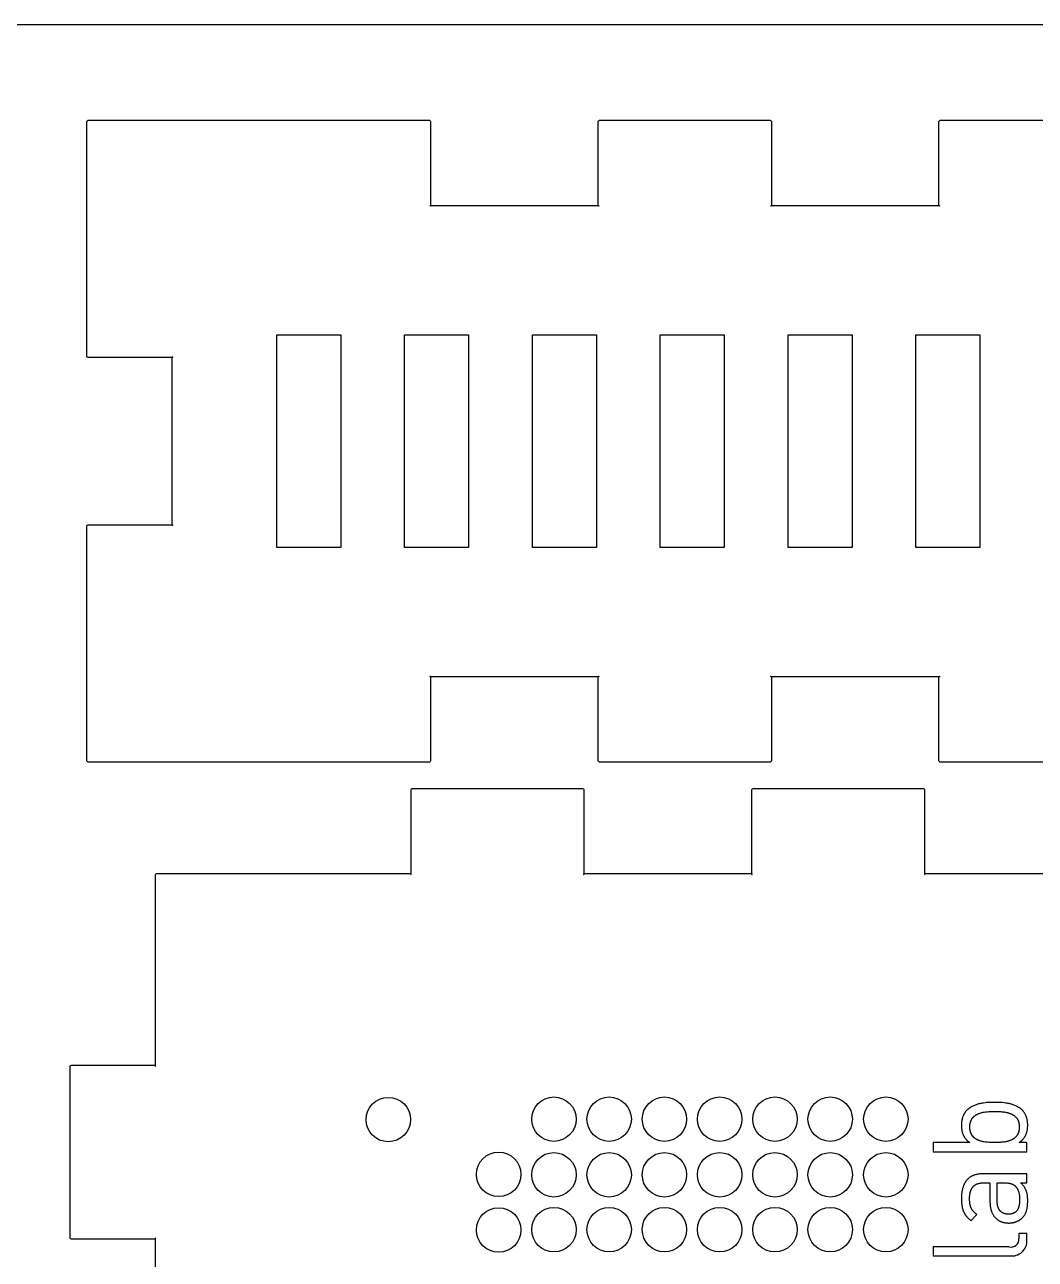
# Model space of a CAD drawing. Extents: x -34 to 366, y 525 to 825.
# Drawn here: x 15 to 62.4, y 767.1 to 825.1 of the extents above; entities that cross this region are included whole.
import ezdxf

# ---------------------------------------------------------------- set-up
doc = ezdxf.new("R2010")
doc.units = 0
doc.header["$MEASUREMENT"] = 0
doc.layers.add('CUT', color=30, linetype='CONTINUOUS')
doc.layers.add('ETCH', color=96, linetype='CONTINUOUS')

msp = doc.modelspace()

# ---------------------------------------------------------------- linework, layer by layer
at = {"layer": 'CUT', "color": 0}
for p, q in [((17.865, 820.565), (17.886, 820.602)), ((17.865, 820.552), (17.865, 820.565)), ((17.865, 816.553), (17.865, 820.552)), ((17.886, 820.602), (17.923, 820.622)), ((17.923, 820.622), (17.935, 820.622)), ((17.935, 820.622), (21.934, 820.622)), ((21.934, 820.622), (33.936, 820.622)), ((33.936, 820.622), (33.948, 820.622)), ((33.948, 820.622), (33.985, 820.602)), ((33.985, 820.602), (34.005, 820.565)), ((34.005, 820.565), (34.005, 820.552)), ((34.005, 820.552), (34.005, 816.622)), ((41.865, 820.565), (41.886, 820.602)), ((41.865, 820.552), (41.865, 820.565)), ((41.865, 816.622), (41.865, 820.552)), ((41.886, 820.602), (41.923, 820.622)), ((41.923, 820.622), (41.935, 820.622)), ((41.935, 820.622), (49.934, 820.622)), ((49.934, 820.622), (49.947, 820.622)), ((49.947, 820.622), (49.984, 820.602)), ((49.984, 820.602), (50.005, 820.565)), ((50.005, 820.565), (50.005, 820.552)), ((50.005, 820.552), (50.005, 816.622)), ((57.865, 820.565), (57.886, 820.602)), ((57.865, 820.552), (57.865, 820.565)), ((57.865, 816.622), (57.865, 820.552)), ((57.886, 820.602), (57.923, 820.622)), ((57.923, 820.622), (57.934, 820.622)), ((57.934, 820.622), (65.935, 820.622)), ((17.865, 809.553), (17.865, 816.553)), ((33.976, 816.612), (33.998, 816.622)), ((33.98, 816.597), (33.976, 816.612)), ((33.995, 816.593), (33.98, 816.597)), ((34.005, 816.615), (33.995, 816.593)), ((33.998, 816.622), (34.005, 816.622)), ((34.005, 816.622), (34.005, 816.615)), ((34.005, 816.622), (41.865, 816.622)), ((41.865, 816.622), (41.873, 816.622)), ((41.865, 816.615), (41.865, 816.622)), ((41.876, 816.593), (41.865, 816.615)), ((41.873, 816.622), (41.895, 816.612)), ((41.892, 816.597), (41.876, 816.593)), ((41.895, 816.612), (41.892, 816.597)), ((49.976, 816.612), (49.998, 816.622)), ((49.978, 816.597), (49.976, 816.612)), ((49.995, 816.593), (49.978, 816.597)), ((50.005, 816.615), (49.995, 816.593)), ((49.998, 816.622), (50.005, 816.622)), ((50.005, 816.622), (50.005, 816.615)), ((50.005, 816.622), (57.865, 816.622)), ((57.865, 816.622), (57.873, 816.622)), ((57.865, 816.615), (57.865, 816.622)), ((57.876, 816.593), (57.865, 816.615)), ((57.873, 816.622), (57.895, 816.612)), ((57.891, 816.597), (57.876, 816.593)), ((57.895, 816.612), (57.891, 816.597)), ((17.865, 809.54), (17.865, 809.553)), ((17.886, 809.503), (17.865, 809.54)), ((17.923, 809.482), (17.886, 809.503)), ((17.935, 809.482), (17.923, 809.482)), ((21.866, 809.482), (17.935, 809.482)), ((21.866, 809.491), (21.877, 809.513)), ((21.866, 809.482), (21.866, 809.491)), ((21.866, 801.622), (21.866, 809.482)), ((21.874, 809.482), (21.866, 809.482)), ((21.896, 809.493), (21.874, 809.482)), ((21.877, 809.513), (21.892, 809.51)), ((21.892, 809.51), (21.896, 809.493)), ((17.865, 801.565), (17.886, 801.603)), ((17.865, 801.552), (17.865, 801.565)), ((17.865, 794.552), (17.865, 801.552)), ((17.886, 801.603), (17.923, 801.622)), ((17.923, 801.622), (17.935, 801.622)), ((17.935, 801.622), (21.866, 801.622)), ((21.866, 801.622), (21.874, 801.622)), ((21.866, 801.615), (21.866, 801.622)), ((21.877, 801.593), (21.866, 801.615)), ((21.874, 801.622), (21.896, 801.612)), ((21.892, 801.596), (21.877, 801.593)), ((21.896, 801.612), (21.892, 801.596)), ((17.865, 790.552), (17.865, 794.552)), ((33.976, 794.493), (33.98, 794.51)), ((33.998, 794.482), (33.976, 794.493)), ((33.98, 794.51), (33.995, 794.513)), ((33.995, 794.513), (34.005, 794.491)), ((34.005, 794.482), (33.998, 794.482)), ((34.005, 794.491), (34.005, 794.482)), ((41.865, 794.482), (34.005, 794.482)), ((34.005, 794.482), (34.005, 790.552)), ((41.865, 794.491), (41.876, 794.513)), ((41.865, 794.482), (41.865, 794.491)), ((41.865, 790.552), (41.865, 794.482)), ((41.873, 794.482), (41.865, 794.482)), ((41.895, 794.493), (41.873, 794.482)), ((41.876, 794.513), (41.892, 794.51)), ((41.892, 794.51), (41.895, 794.493)), ((49.976, 794.493), (49.978, 794.51)), ((49.998, 794.482), (49.976, 794.493)), ((49.978, 794.51), (49.995, 794.513)), ((49.995, 794.513), (50.005, 794.491)), ((50.005, 794.482), (49.998, 794.482)), ((50.005, 794.491), (50.005, 794.482)), ((57.865, 794.482), (50.005, 794.482)), ((50.005, 794.482), (50.005, 790.552)), ((57.865, 794.491), (57.876, 794.513)), ((57.865, 794.482), (57.865, 794.491)), ((57.865, 790.552), (57.865, 794.482)), ((57.873, 794.482), (57.865, 794.482)), ((57.895, 794.493), (57.873, 794.482)), ((57.876, 794.513), (57.891, 794.51)), ((57.891, 794.51), (57.895, 794.493)), ((17.865, 790.54), (17.865, 790.552)), ((17.886, 790.503), (17.865, 790.54)), ((17.923, 790.482), (17.886, 790.503)), ((17.935, 790.482), (17.923, 790.482)), ((21.934, 790.482), (17.935, 790.482)), ((33.936, 790.482), (21.934, 790.482)), ((33.948, 790.482), (33.936, 790.482)), ((33.985, 790.503), (33.948, 790.482)), ((34.005, 790.54), (33.985, 790.503)), ((34.005, 790.552), (34.005, 790.54)), ((41.865, 790.54), (41.865, 790.552)), ((41.886, 790.503), (41.865, 790.54)), ((41.923, 790.482), (41.886, 790.503)), ((41.935, 790.482), (41.923, 790.482)), ((49.934, 790.482), (41.935, 790.482)), ((49.947, 790.482), (49.934, 790.482)), ((49.984, 790.503), (49.947, 790.482)), ((50.005, 790.54), (49.984, 790.503)), ((50.005, 790.552), (50.005, 790.54)), ((57.865, 790.54), (57.865, 790.552)), ((57.886, 790.503), (57.865, 790.54)), ((57.923, 790.482), (57.886, 790.503)), ((57.934, 790.482), (57.923, 790.482)), ((65.935, 790.482), (57.934, 790.482)), ((33.089, 789.211), (33.068, 789.174)), ((33.068, 789.174), (33.068, 789.161)), ((33.068, 789.161), (33.068, 785.231)), ((33.126, 789.231), (33.089, 789.211)), ((33.138, 789.231), (33.126, 789.231)), ((41.137, 789.231), (33.138, 789.231)), ((41.15, 789.231), (41.137, 789.231)), ((41.187, 789.211), (41.15, 789.231)), ((41.208, 789.174), (41.187, 789.211)), ((41.208, 789.161), (41.208, 789.174)), ((41.208, 785.231), (41.208, 789.161)), ((49.089, 789.211), (49.068, 789.174)), ((49.068, 789.174), (49.068, 789.161)), ((49.068, 789.161), (49.068, 785.231)), ((49.126, 789.231), (49.089, 789.211)), ((49.138, 789.231), (49.126, 789.231)), ((57.138, 789.231), (49.138, 789.231)), ((57.15, 789.231), (57.138, 789.231)), ((57.187, 789.211), (57.15, 789.231)), ((57.208, 789.174), (57.187, 789.211)), ((57.208, 789.161), (57.208, 789.174)), ((57.208, 785.231), (57.208, 789.161)), ((21.088, 785.211), (21.068, 785.174)), ((21.068, 785.174), (21.068, 785.161)), ((21.068, 785.161), (21.068, 776.231)), ((21.126, 785.231), (21.088, 785.211)), ((21.138, 785.231), (21.126, 785.231)), ((33.068, 785.231), (21.138, 785.231)), ((33.068, 785.231), (33.068, 785.224)), ((33.075, 785.231), (33.068, 785.231)), ((33.068, 785.224), (33.078, 785.203)), ((33.097, 785.222), (33.075, 785.231)), ((33.078, 785.203), (33.094, 785.205)), ((33.094, 785.205), (33.097, 785.222)), ((41.2, 785.231), (41.178, 785.222)), ((41.178, 785.222), (41.18, 785.205)), ((41.18, 785.205), (41.197, 785.203)), ((41.197, 785.203), (41.208, 785.224)), ((41.208, 785.231), (41.2, 785.231)), ((49.068, 785.231), (41.208, 785.231)), ((41.208, 785.224), (41.208, 785.231)), ((49.068, 785.231), (49.068, 785.224)), ((49.075, 785.231), (49.068, 785.231)), ((49.068, 785.224), (49.078, 785.203)), ((49.097, 785.222), (49.075, 785.231)), ((49.078, 785.203), (49.094, 785.205)), ((49.094, 785.205), (49.097, 785.222)), ((57.2, 785.231), (57.178, 785.222)), ((57.178, 785.222), (57.181, 785.205)), ((57.181, 785.205), (57.197, 785.203)), ((57.197, 785.203), (57.208, 785.224)), ((57.208, 785.231), (57.2, 785.231)), ((65.069, 785.231), (57.208, 785.231)), ((57.208, 785.224), (57.208, 785.231)), ((17.088, 776.211), (17.069, 776.174)), ((17.069, 776.174), (17.069, 776.161)), ((17.069, 776.161), (17.069, 768.16)), ((17.125, 776.231), (17.088, 776.211)), ((17.138, 776.231), (17.125, 776.231)), ((21.068, 776.231), (17.138, 776.231)), ((21.068, 776.231), (21.068, 776.224)), ((21.075, 776.231), (21.068, 776.231)), ((21.068, 776.224), (21.077, 776.202)), ((21.097, 776.222), (21.075, 776.231)), ((21.077, 776.202), (21.094, 776.205)), ((21.094, 776.205), (21.097, 776.222)), ((17.069, 768.16), (17.069, 768.149)), ((17.069, 768.149), (17.088, 768.112)), ((17.088, 768.112), (17.125, 768.091)), ((17.125, 768.091), (17.138, 768.091)), ((17.138, 768.091), (21.068, 768.091)), ((21.077, 768.122), (21.068, 768.1)), ((21.068, 768.1), (21.068, 768.091)), ((21.068, 768.091), (21.075, 768.091)), ((21.068, 768.091), (21.068, 760.231)), ((21.075, 768.091), (21.097, 768.102)), ((21.094, 768.118), (21.077, 768.122)), ((21.097, 768.102), (21.094, 768.118))]:
    msp.add_line(p, q, dxfattribs=at)
at = {"layer": 'CUT'}
for p, q in [((26.784, 800.553), (26.784, 810.553)), ((26.784, 810.553), (29.784, 810.553)), ((29.784, 810.553), (29.784, 800.553)), ((32.784, 800.553), (32.784, 810.553)), ((32.784, 810.553), (35.784, 810.553)), ((35.784, 810.553), (35.784, 800.553)), ((38.784, 800.553), (38.784, 810.553)), ((38.784, 810.553), (41.784, 810.553)), ((41.784, 810.553), (41.784, 800.553)), ((44.784, 800.553), (44.784, 810.553)), ((44.784, 810.553), (47.784, 810.553)), ((47.784, 810.553), (47.784, 800.553)), ((50.784, 800.553), (50.784, 810.553)), ((50.784, 810.553), (53.784, 810.553)), ((53.784, 810.553), (53.784, 800.553)), ((56.784, 800.553), (56.784, 810.553)), ((56.784, 810.553), (59.784, 810.553)), ((59.784, 810.553), (59.784, 800.553)), ((29.784, 800.553), (26.784, 800.553)), ((35.784, 800.553), (32.784, 800.553)), ((41.784, 800.553), (38.784, 800.553)), ((47.784, 800.553), (44.784, 800.553)), ((53.784, 800.553), (50.784, 800.553)), ((59.784, 800.553), (56.784, 800.553))]:
    msp.add_line(p, q, dxfattribs=at)
msp.add_lwpolyline([(-33.836, 525.112), (366.164, 525.112), (366.164, 825.112), (-33.836, 825.112)], close=True, dxfattribs=at)
at = {"layer": 'ETCH'}
for p, q in [((59.087, 774.031), (59.075, 774.013)), ((59.1, 774.05), (59.087, 774.031)), ((59.113, 774.067), (59.1, 774.05)), ((59.127, 774.085), (59.113, 774.067)), ((59.14, 774.101), (59.127, 774.085)), ((59.155, 774.117), (59.14, 774.101)), ((59.169, 774.132), (59.155, 774.117)), ((59.184, 774.147), (59.169, 774.132)), ((59.199, 774.161), (59.184, 774.147)), ((59.214, 774.174), (59.199, 774.161)), ((59.229, 774.187), (59.214, 774.174)), ((59.244, 774.2), (59.229, 774.187)), ((59.26, 774.212), (59.244, 774.2)), ((59.276, 774.224), (59.26, 774.212)), ((59.292, 774.236), (59.276, 774.224)), ((59.309, 774.248), (59.292, 774.236)), ((59.325, 774.259), (59.309, 774.248)), ((59.342, 774.269), (59.325, 774.259)), ((59.36, 774.28), (59.342, 774.269)), ((59.377, 774.29), (59.36, 774.28)), ((59.395, 774.3), (59.377, 774.29)), ((59.413, 774.31), (59.395, 774.3)), ((59.449, 774.328), (59.413, 774.31)), ((59.486, 774.345), (59.449, 774.328)), ((59.524, 774.361), (59.486, 774.345)), ((59.563, 774.376), (59.524, 774.361)), ((59.603, 774.39), (59.563, 774.376)), ((59.643, 774.403), (59.603, 774.39)), ((59.683, 774.415), (59.643, 774.403)), ((59.725, 774.426), (59.683, 774.415)), ((59.767, 774.436), (59.725, 774.426)), ((59.809, 774.445), (59.767, 774.436)), ((59.852, 774.454), (59.809, 774.445)), ((59.895, 774.462), (59.852, 774.454)), ((59.894, 774.024), (59.942, 774.035)), ((59.938, 774.468), (59.895, 774.462)), ((60.026, 774.48), (59.938, 774.468)), ((59.942, 774.035), (59.992, 774.044)), ((59.992, 774.044), (60.043, 774.051)), ((60.115, 774.489), (60.026, 774.48)), ((60.043, 774.051), (60.094, 774.058)), ((60.094, 774.058), (60.147, 774.063)), ((60.205, 774.495), (60.115, 774.489)), ((60.147, 774.063), (60.2, 774.067)), ((60.2, 774.067), (60.254, 774.071)), ((60.295, 774.5), (60.205, 774.495)), ((60.254, 774.071), (60.363, 774.075)), ((60.385, 774.502), (60.295, 774.5)), ((60.363, 774.075), (60.474, 774.076)), ((60.474, 774.503), (60.385, 774.502)), ((60.564, 774.502), (60.474, 774.503)), ((60.474, 774.076), (60.585, 774.075)), ((60.653, 774.5), (60.564, 774.502)), ((60.585, 774.075), (60.694, 774.071)), ((60.743, 774.495), (60.653, 774.5)), ((60.694, 774.071), (60.748, 774.067)), ((60.833, 774.489), (60.743, 774.495)), ((60.748, 774.067), (60.801, 774.063)), ((60.801, 774.063), (60.854, 774.058)), ((60.922, 774.48), (60.833, 774.489)), ((60.854, 774.058), (60.905, 774.051)), ((60.905, 774.051), (60.956, 774.044)), ((61.01, 774.468), (60.922, 774.48)), ((60.956, 774.044), (61.006, 774.035)), ((61.006, 774.035), (61.054, 774.024)), ((61.053, 774.462), (61.01, 774.468)), ((61.097, 774.454), (61.053, 774.462)), ((61.139, 774.445), (61.097, 774.454)), ((61.182, 774.436), (61.139, 774.445)), ((61.224, 774.426), (61.182, 774.436)), ((61.265, 774.415), (61.224, 774.426)), ((61.306, 774.403), (61.265, 774.415)), ((61.346, 774.39), (61.306, 774.403)), ((61.385, 774.376), (61.346, 774.39)), ((61.424, 774.361), (61.385, 774.376)), ((61.462, 774.345), (61.424, 774.361)), ((61.499, 774.328), (61.462, 774.345)), ((61.536, 774.31), (61.499, 774.328)), ((61.554, 774.3), (61.536, 774.31)), ((61.571, 774.29), (61.554, 774.3)), ((61.589, 774.28), (61.571, 774.29)), ((61.606, 774.269), (61.589, 774.28)), ((61.623, 774.259), (61.606, 774.269)), ((61.64, 774.248), (61.623, 774.259)), ((61.656, 774.236), (61.64, 774.248)), ((61.672, 774.224), (61.656, 774.236)), ((61.688, 774.212), (61.672, 774.224)), ((61.704, 774.2), (61.688, 774.212)), ((61.72, 774.187), (61.704, 774.2)), ((61.735, 774.174), (61.72, 774.187)), ((61.75, 774.161), (61.735, 774.174)), ((61.764, 774.147), (61.75, 774.161)), ((61.779, 774.132), (61.764, 774.147)), ((61.794, 774.117), (61.779, 774.132)), ((61.808, 774.101), (61.794, 774.117)), ((61.822, 774.085), (61.808, 774.101)), ((61.835, 774.067), (61.822, 774.085)), ((61.848, 774.05), (61.835, 774.067)), ((61.861, 774.031), (61.848, 774.05)), ((61.873, 774.013), (61.861, 774.031)), ((58.92, 773.491), (58.919, 773.464)), ((58.919, 773.464), (58.919, 773.436)), ((58.921, 773.518), (58.92, 773.491)), ((58.923, 773.545), (58.921, 773.518)), ((58.926, 773.572), (58.923, 773.545)), ((58.929, 773.598), (58.926, 773.572)), ((58.933, 773.625), (58.929, 773.598)), ((58.938, 773.65), (58.933, 773.625)), ((58.942, 773.676), (58.938, 773.65)), ((58.948, 773.701), (58.942, 773.676)), ((58.954, 773.726), (58.948, 773.701)), ((58.96, 773.751), (58.954, 773.726)), ((58.967, 773.775), (58.96, 773.751)), ((58.975, 773.799), (58.967, 773.775)), ((58.983, 773.822), (58.975, 773.799)), ((58.991, 773.845), (58.983, 773.822)), ((59, 773.867), (58.991, 773.845)), ((59.009, 773.89), (59, 773.867)), ((59.019, 773.911), (59.009, 773.89)), ((59.03, 773.933), (59.019, 773.911)), ((59.04, 773.953), (59.03, 773.933)), ((59.051, 773.974), (59.04, 773.953)), ((59.063, 773.993), (59.051, 773.974)), ((59.075, 774.013), (59.063, 773.993)), ((59.317, 773.433), (59.32, 773.46)), ((59.32, 773.46), (59.324, 773.486)), ((59.324, 773.486), (59.328, 773.512)), ((59.328, 773.512), (59.333, 773.536)), ((59.333, 773.536), (59.336, 773.548)), ((59.336, 773.548), (59.339, 773.56)), ((59.339, 773.56), (59.342, 773.572)), ((59.342, 773.572), (59.346, 773.584)), ((59.346, 773.584), (59.349, 773.595)), ((59.349, 773.595), (59.353, 773.607)), ((59.353, 773.607), (59.357, 773.618)), ((59.357, 773.618), (59.361, 773.628)), ((59.361, 773.628), (59.366, 773.639)), ((59.366, 773.639), (59.37, 773.65)), ((59.37, 773.65), (59.375, 773.66)), ((59.375, 773.66), (59.379, 773.67)), ((59.379, 773.67), (59.384, 773.681)), ((59.384, 773.681), (59.39, 773.69)), ((59.39, 773.69), (59.395, 773.7)), ((59.395, 773.7), (59.4, 773.71)), ((59.4, 773.71), (59.406, 773.719)), ((59.406, 773.719), (59.412, 773.728)), ((59.412, 773.728), (59.418, 773.738)), ((59.418, 773.738), (59.424, 773.747)), ((59.424, 773.747), (59.43, 773.755)), ((59.43, 773.755), (59.436, 773.764)), ((59.436, 773.764), (59.443, 773.773)), ((59.443, 773.773), (59.45, 773.781)), ((59.45, 773.781), (59.456, 773.789)), ((59.456, 773.789), (59.463, 773.797)), ((59.463, 773.797), (59.471, 773.805)), ((59.471, 773.805), (59.478, 773.813)), ((59.478, 773.813), (59.485, 773.82)), ((59.485, 773.82), (59.493, 773.828)), ((59.493, 773.828), (59.501, 773.835)), ((59.501, 773.835), (59.509, 773.842)), ((59.509, 773.842), (59.517, 773.849)), ((59.517, 773.849), (59.525, 773.856)), ((59.525, 773.856), (59.533, 773.863)), ((59.533, 773.863), (59.541, 773.87)), ((59.541, 773.87), (59.558, 773.883)), ((59.558, 773.883), (59.576, 773.895)), ((59.576, 773.895), (59.594, 773.907)), ((59.594, 773.907), (59.613, 773.918)), ((59.613, 773.918), (59.632, 773.929)), ((59.632, 773.929), (59.652, 773.939)), ((59.652, 773.939), (59.672, 773.949)), ((59.672, 773.949), (59.692, 773.959)), ((59.692, 773.959), (59.713, 773.968)), ((59.713, 773.968), (59.734, 773.976)), ((59.734, 773.976), (59.756, 773.984)), ((59.756, 773.984), (59.778, 773.992)), ((59.778, 773.992), (59.801, 773.999)), ((59.801, 773.999), (59.823, 774.006)), ((59.823, 774.006), (59.847, 774.013)), ((59.847, 774.013), (59.87, 774.019)), ((59.87, 774.019), (59.894, 774.024)), ((61.054, 774.024), (61.078, 774.019)), ((61.078, 774.019), (61.102, 774.013)), ((61.102, 774.013), (61.125, 774.006)), ((61.125, 774.006), (61.148, 773.999)), ((61.148, 773.999), (61.17, 773.992)), ((61.17, 773.992), (61.192, 773.984)), ((61.192, 773.984), (61.214, 773.976)), ((61.214, 773.976), (61.235, 773.968)), ((61.235, 773.968), (61.256, 773.959)), ((61.256, 773.959), (61.277, 773.949)), ((61.277, 773.949), (61.297, 773.939)), ((61.297, 773.939), (61.316, 773.929)), ((61.316, 773.929), (61.335, 773.918)), ((61.335, 773.918), (61.354, 773.907)), ((61.354, 773.907), (61.372, 773.895)), ((61.372, 773.895), (61.39, 773.883)), ((61.39, 773.883), (61.407, 773.87)), ((61.407, 773.87), (61.415, 773.863)), ((61.415, 773.863), (61.424, 773.856)), ((61.424, 773.856), (61.432, 773.849)), ((61.432, 773.849), (61.44, 773.842)), ((61.44, 773.842), (61.448, 773.835)), ((61.448, 773.835), (61.455, 773.828)), ((61.455, 773.828), (61.463, 773.82)), ((61.463, 773.82), (61.47, 773.813)), ((61.47, 773.813), (61.478, 773.805)), ((61.478, 773.805), (61.485, 773.797)), ((61.485, 773.797), (61.492, 773.789)), ((61.492, 773.789), (61.499, 773.781)), ((61.499, 773.781), (61.505, 773.773)), ((61.505, 773.773), (61.512, 773.764)), ((61.512, 773.764), (61.518, 773.755)), ((61.518, 773.755), (61.525, 773.747)), ((61.525, 773.747), (61.531, 773.738)), ((61.531, 773.738), (61.537, 773.728)), ((61.537, 773.728), (61.542, 773.719)), ((61.542, 773.719), (61.548, 773.71)), ((61.548, 773.71), (61.553, 773.7)), ((61.553, 773.7), (61.559, 773.69)), ((61.559, 773.69), (61.564, 773.681)), ((61.564, 773.681), (61.569, 773.67)), ((61.569, 773.67), (61.574, 773.66)), ((61.574, 773.66), (61.578, 773.65)), ((61.578, 773.65), (61.583, 773.639)), ((61.583, 773.639), (61.587, 773.628)), ((61.587, 773.628), (61.591, 773.618)), ((61.591, 773.618), (61.595, 773.607)), ((61.595, 773.607), (61.599, 773.595)), ((61.599, 773.595), (61.602, 773.584)), ((61.602, 773.584), (61.606, 773.572)), ((61.606, 773.572), (61.609, 773.56)), ((61.609, 773.56), (61.612, 773.548)), ((61.612, 773.548), (61.615, 773.536)), ((61.615, 773.536), (61.62, 773.512)), ((61.62, 773.512), (61.624, 773.486)), ((61.624, 773.486), (61.628, 773.46)), ((61.628, 773.46), (61.631, 773.433)), ((61.885, 773.993), (61.873, 774.013)), ((61.897, 773.974), (61.885, 773.993)), ((61.908, 773.953), (61.897, 773.974)), ((61.919, 773.933), (61.908, 773.953)), ((61.929, 773.911), (61.919, 773.933)), ((61.939, 773.89), (61.929, 773.911)), ((61.948, 773.867), (61.939, 773.89)), ((61.957, 773.845), (61.948, 773.867)), ((61.966, 773.822), (61.957, 773.845)), ((61.973, 773.799), (61.966, 773.822)), ((61.981, 773.775), (61.973, 773.799)), ((61.988, 773.751), (61.981, 773.775)), ((61.994, 773.726), (61.988, 773.751)), ((62, 773.701), (61.994, 773.726)), ((62.006, 773.676), (62, 773.701)), ((62.011, 773.65), (62.006, 773.676)), ((62.015, 773.625), (62.011, 773.65)), ((62.019, 773.598), (62.015, 773.625)), ((62.022, 773.572), (62.019, 773.598)), ((62.025, 773.545), (62.022, 773.572)), ((62.027, 773.518), (62.025, 773.545)), ((62.028, 773.491), (62.027, 773.518)), ((62.029, 773.464), (62.028, 773.491)), ((62.03, 773.436), (62.029, 773.464)), ((58.919, 773.436), (58.92, 773.377)), ((58.92, 773.377), (58.921, 773.347)), ((58.921, 773.347), (58.922, 773.318)), ((58.922, 773.318), (58.925, 773.29)), ((58.925, 773.29), (58.928, 773.261)), ((58.928, 773.261), (58.931, 773.233)), ((58.931, 773.233), (58.935, 773.206)), ((58.935, 773.206), (58.94, 773.178)), ((58.94, 773.178), (58.945, 773.151)), ((58.945, 773.151), (58.952, 773.124)), ((58.952, 773.124), (58.959, 773.097)), ((58.959, 773.097), (58.967, 773.071)), ((58.967, 773.071), (58.975, 773.044)), ((58.975, 773.044), (58.985, 773.019)), ((58.985, 773.019), (58.995, 772.993)), ((58.995, 772.993), (59.006, 772.967)), ((59.006, 772.967), (59.019, 772.942)), ((59.019, 772.942), (59.025, 772.93)), ((59.025, 772.93), (59.032, 772.917)), ((59.032, 772.917), (59.039, 772.905)), ((59.039, 772.905), (59.046, 772.893)), ((59.046, 772.893), (59.054, 772.88)), ((59.054, 772.88), (59.061, 772.868)), ((59.061, 772.868), (59.07, 772.856)), ((59.314, 773.376), (59.315, 773.405)), ((59.314, 773.347), (59.314, 773.376)), ((59.314, 773.318), (59.314, 773.347)), ((59.315, 773.289), (59.314, 773.318)), ((59.315, 773.405), (59.317, 773.433)), ((59.317, 773.261), (59.315, 773.289)), ((59.32, 773.234), (59.317, 773.261)), ((59.324, 773.208), (59.32, 773.234)), ((59.328, 773.182), (59.324, 773.208)), ((59.333, 773.158), (59.328, 773.182)), ((59.336, 773.145), (59.333, 773.158)), ((59.339, 773.133), (59.336, 773.145)), ((59.342, 773.122), (59.339, 773.133)), ((59.346, 773.11), (59.342, 773.122)), ((59.349, 773.098), (59.346, 773.11)), ((59.353, 773.087), (59.349, 773.098)), ((59.357, 773.076), (59.353, 773.087)), ((59.361, 773.065), (59.357, 773.076)), ((59.366, 773.054), (59.361, 773.065)), ((59.37, 773.044), (59.366, 773.054)), ((59.375, 773.033), (59.37, 773.044)), ((59.379, 773.023), (59.375, 773.033)), ((59.384, 773.013), (59.379, 773.023)), ((59.39, 773.003), (59.384, 773.013)), ((59.395, 772.993), (59.39, 773.003)), ((59.4, 772.983), (59.395, 772.993)), ((59.406, 772.974), (59.4, 772.983)), ((59.412, 772.965), (59.406, 772.974)), ((59.418, 772.955), (59.412, 772.965)), ((59.424, 772.946), (59.418, 772.955)), ((59.43, 772.938), (59.424, 772.946)), ((59.436, 772.929), (59.43, 772.938)), ((59.443, 772.92), (59.436, 772.929)), ((59.45, 772.912), (59.443, 772.92)), ((59.456, 772.904), (59.45, 772.912)), ((59.463, 772.896), (59.456, 772.904)), ((59.471, 772.888), (59.463, 772.896)), ((59.478, 772.88), (59.471, 772.888)), ((59.485, 772.872), (59.478, 772.88)), ((59.493, 772.865), (59.485, 772.872)), ((61.463, 772.872), (61.455, 772.865)), ((61.47, 772.88), (61.463, 772.872)), ((61.478, 772.888), (61.47, 772.88)), ((61.485, 772.896), (61.478, 772.888)), ((61.492, 772.904), (61.485, 772.896)), ((61.499, 772.912), (61.492, 772.904)), ((61.505, 772.92), (61.499, 772.912)), ((61.512, 772.929), (61.505, 772.92)), ((61.518, 772.938), (61.512, 772.929)), ((61.525, 772.946), (61.518, 772.938)), ((61.531, 772.955), (61.525, 772.946)), ((61.537, 772.965), (61.531, 772.955)), ((61.542, 772.974), (61.537, 772.965)), ((61.548, 772.983), (61.542, 772.974)), ((61.553, 772.993), (61.548, 772.983)), ((61.559, 773.003), (61.553, 772.993)), ((61.564, 773.013), (61.559, 773.003)), ((61.569, 773.023), (61.564, 773.013)), ((61.574, 773.033), (61.569, 773.023)), ((61.578, 773.044), (61.574, 773.033)), ((61.583, 773.054), (61.578, 773.044)), ((61.587, 773.065), (61.583, 773.054)), ((61.591, 773.076), (61.587, 773.065)), ((61.595, 773.087), (61.591, 773.076)), ((61.599, 773.098), (61.595, 773.087)), ((61.602, 773.11), (61.599, 773.098)), ((61.606, 773.122), (61.602, 773.11)), ((61.609, 773.133), (61.606, 773.122)), ((61.612, 773.145), (61.609, 773.133)), ((61.615, 773.158), (61.612, 773.145)), ((61.62, 773.182), (61.615, 773.158)), ((61.624, 773.208), (61.62, 773.182)), ((61.628, 773.234), (61.624, 773.208)), ((61.631, 773.261), (61.628, 773.234)), ((61.631, 773.433), (61.633, 773.405)), ((61.633, 773.289), (61.631, 773.261)), ((61.633, 773.405), (61.634, 773.376)), ((61.634, 773.318), (61.633, 773.289)), ((61.634, 773.376), (61.635, 773.347)), ((61.635, 773.347), (61.634, 773.318)), ((61.864, 772.844), (61.881, 772.868)), ((61.881, 772.868), (61.889, 772.88)), ((61.889, 772.88), (61.896, 772.893)), ((61.896, 772.893), (61.904, 772.905)), ((61.904, 772.905), (61.911, 772.917)), ((61.911, 772.917), (61.918, 772.93)), ((61.918, 772.93), (61.925, 772.942)), ((61.925, 772.942), (61.938, 772.967)), ((61.938, 772.967), (61.949, 772.993)), ((61.949, 772.993), (61.96, 773.019)), ((61.96, 773.019), (61.97, 773.044)), ((61.97, 773.044), (61.979, 773.071)), ((61.979, 773.071), (61.987, 773.097)), ((61.987, 773.097), (61.995, 773.124)), ((61.995, 773.124), (62.001, 773.151)), ((62.001, 773.151), (62.007, 773.178)), ((62.007, 773.178), (62.012, 773.206)), ((62.012, 773.206), (62.016, 773.233)), ((62.016, 773.233), (62.02, 773.261)), ((62.02, 773.261), (62.023, 773.29)), ((62.023, 773.29), (62.026, 773.318)), ((62.026, 773.318), (62.027, 773.347)), ((62.027, 773.347), (62.029, 773.377)), ((62.029, 773.377), (62.03, 773.436)), ((59.308, 772.612), (57.598, 772.612)), ((57.598, 772.612), (57.598, 772.185)), ((59.07, 772.856), (59.078, 772.844)), ((59.078, 772.844), (59.095, 772.82)), ((59.095, 772.82), (59.114, 772.796)), ((59.114, 772.796), (59.134, 772.772)), ((59.134, 772.772), (59.155, 772.749)), ((59.155, 772.749), (59.177, 772.725)), ((59.177, 772.725), (59.2, 772.702)), ((59.2, 772.702), (59.225, 772.68)), ((59.225, 772.68), (59.251, 772.657)), ((59.251, 772.657), (59.279, 772.634)), ((59.279, 772.634), (59.308, 772.612)), ((59.501, 772.857), (59.493, 772.865)), ((59.509, 772.85), (59.501, 772.857)), ((59.517, 772.843), (59.509, 772.85)), ((59.525, 772.836), (59.517, 772.843)), ((59.533, 772.829), (59.525, 772.836)), ((59.541, 772.822), (59.533, 772.829)), ((59.558, 772.809), (59.541, 772.822)), ((59.576, 772.797), (59.558, 772.809)), ((59.594, 772.785), (59.576, 772.797)), ((59.613, 772.773), (59.594, 772.785)), ((59.632, 772.762), (59.613, 772.773)), ((59.652, 772.752), (59.632, 772.762)), ((59.672, 772.742), (59.652, 772.752)), ((59.692, 772.732), (59.672, 772.742)), ((59.713, 772.723), (59.692, 772.732)), ((59.734, 772.714), (59.713, 772.723)), ((59.756, 772.706), (59.734, 772.714)), ((59.778, 772.698), (59.756, 772.706)), ((59.801, 772.691), (59.778, 772.698)), ((59.823, 772.684), (59.801, 772.691)), ((59.847, 772.677), (59.823, 772.684)), ((59.87, 772.671), (59.847, 772.677)), ((59.894, 772.665), (59.87, 772.671)), ((59.942, 772.655), (59.894, 772.665)), ((59.992, 772.646), (59.942, 772.655)), ((60.043, 772.638), (59.992, 772.646)), ((60.094, 772.631), (60.043, 772.638)), ((60.147, 772.626), (60.094, 772.631)), ((60.2, 772.621), (60.147, 772.626)), ((60.254, 772.618), (60.2, 772.621)), ((60.363, 772.613), (60.254, 772.618)), ((60.474, 772.612), (60.363, 772.613)), ((60.585, 772.613), (60.474, 772.612)), ((60.694, 772.618), (60.585, 772.613)), ((60.748, 772.621), (60.694, 772.618)), ((60.801, 772.626), (60.748, 772.621)), ((60.854, 772.631), (60.801, 772.626)), ((60.905, 772.638), (60.854, 772.631)), ((60.956, 772.646), (60.905, 772.638)), ((61.006, 772.655), (60.956, 772.646)), ((61.054, 772.665), (61.006, 772.655)), ((61.078, 772.671), (61.054, 772.665)), ((61.102, 772.677), (61.078, 772.671)), ((61.125, 772.684), (61.102, 772.677)), ((61.148, 772.691), (61.125, 772.684)), ((61.17, 772.698), (61.148, 772.691)), ((61.192, 772.706), (61.17, 772.698)), ((61.214, 772.714), (61.192, 772.706)), ((61.235, 772.723), (61.214, 772.714)), ((61.256, 772.732), (61.235, 772.723)), ((61.277, 772.742), (61.256, 772.732)), ((61.297, 772.752), (61.277, 772.742)), ((61.316, 772.762), (61.297, 772.752)), ((61.335, 772.773), (61.316, 772.762)), ((61.354, 772.785), (61.335, 772.773)), ((61.372, 772.797), (61.354, 772.785)), ((61.39, 772.809), (61.372, 772.797)), ((61.407, 772.822), (61.39, 772.809)), ((61.415, 772.829), (61.407, 772.822)), ((61.424, 772.836), (61.415, 772.829)), ((61.432, 772.843), (61.424, 772.836)), ((61.44, 772.85), (61.432, 772.843)), ((61.448, 772.857), (61.44, 772.85)), ((61.455, 772.865), (61.448, 772.857)), ((61.628, 772.612), (61.658, 772.634)), ((61.993, 772.612), (61.628, 772.612)), ((61.658, 772.634), (61.686, 772.657)), ((61.686, 772.657), (61.712, 772.68)), ((61.712, 772.68), (61.738, 772.702)), ((61.738, 772.702), (61.762, 772.725)), ((61.762, 772.725), (61.785, 772.749)), ((61.785, 772.749), (61.806, 772.772)), ((61.806, 772.772), (61.826, 772.796)), ((61.826, 772.796), (61.846, 772.82)), ((61.846, 772.82), (61.864, 772.844)), ((61.993, 772.185), (61.993, 772.612)), ((57.598, 772.185), (61.993, 772.185)), ((59.698, 771.13), (59.671, 771.125)), ((59.725, 771.134), (59.698, 771.13)), ((59.753, 771.138), (59.725, 771.134)), ((59.782, 771.141), (59.753, 771.138)), ((59.811, 771.144), (59.782, 771.141)), ((59.84, 771.146), (59.811, 771.144)), ((59.87, 771.147), (59.84, 771.146)), ((59.9, 771.148), (59.87, 771.147)), ((59.931, 771.148), (59.9, 771.148)), ((61.993, 771.148), (59.931, 771.148)), ((61.993, 770.721), (61.993, 771.148)), ((59.011, 770.573), (59.001, 770.547)), ((59.02, 770.598), (59.011, 770.573)), ((59.031, 770.623), (59.02, 770.598)), ((59.042, 770.647), (59.031, 770.623)), ((59.053, 770.671), (59.042, 770.647)), ((59.065, 770.694), (59.053, 770.671)), ((59.077, 770.716), (59.065, 770.694)), ((59.09, 770.738), (59.077, 770.716)), ((59.103, 770.759), (59.09, 770.738)), ((59.117, 770.78), (59.103, 770.759)), ((59.131, 770.8), (59.117, 770.78)), ((59.146, 770.82), (59.131, 770.8)), ((59.161, 770.839), (59.146, 770.82)), ((59.177, 770.858), (59.161, 770.839)), ((59.193, 770.876), (59.177, 770.858)), ((59.21, 770.893), (59.193, 770.876)), ((59.227, 770.91), (59.21, 770.893)), ((59.245, 770.926), (59.227, 770.91)), ((59.263, 770.941), (59.245, 770.926)), ((59.282, 770.957), (59.263, 770.941)), ((59.301, 770.971), (59.282, 770.957)), ((59.32, 770.985), (59.301, 770.971)), ((59.34, 770.998), (59.32, 770.985)), ((59.361, 771.011), (59.34, 770.998)), ((59.382, 771.023), (59.361, 771.011)), ((59.404, 771.035), (59.382, 771.023)), ((59.425, 771.046), (59.404, 771.035)), ((59.448, 771.056), (59.425, 771.046)), ((59.471, 771.066), (59.448, 771.056)), ((59.458, 770.537), (59.468, 770.548)), ((59.468, 770.548), (59.479, 770.559)), ((59.494, 771.076), (59.471, 771.066)), ((59.479, 770.559), (59.489, 770.57)), ((59.489, 770.57), (59.501, 770.58)), ((59.518, 771.084), (59.494, 771.076)), ((59.501, 770.58), (59.512, 770.59)), ((59.512, 770.59), (59.524, 770.599)), ((59.542, 771.093), (59.518, 771.084)), ((59.524, 770.599), (59.536, 770.609)), ((59.536, 770.609), (59.549, 770.617)), ((59.567, 771.1), (59.542, 771.093)), ((59.549, 770.617), (59.562, 770.626)), ((59.562, 770.626), (59.575, 770.634)), ((59.592, 771.107), (59.567, 771.1)), ((59.575, 770.634), (59.588, 770.641)), ((59.588, 770.641), (59.602, 770.649)), ((59.618, 771.114), (59.592, 771.107)), ((59.602, 770.649), (59.616, 770.656)), ((59.616, 770.656), (59.631, 770.662)), ((59.644, 771.12), (59.618, 771.114)), ((59.631, 770.662), (59.646, 770.668)), ((59.671, 771.125), (59.644, 771.12)), ((59.646, 770.668), (59.661, 770.674)), ((59.661, 770.674), (59.676, 770.68)), ((59.676, 770.68), (59.692, 770.685)), ((59.692, 770.685), (59.708, 770.69)), ((59.708, 770.69), (59.725, 770.694)), ((59.725, 770.694), (59.741, 770.698)), ((59.741, 770.698), (59.759, 770.702)), ((59.759, 770.702), (59.776, 770.705)), ((59.776, 770.705), (59.794, 770.708)), ((59.794, 770.708), (59.812, 770.711)), ((59.812, 770.711), (59.83, 770.714)), ((59.83, 770.714), (59.849, 770.716)), ((59.849, 770.716), (59.868, 770.717)), ((59.868, 770.717), (59.887, 770.719)), ((59.887, 770.719), (59.927, 770.721)), ((59.927, 770.721), (59.968, 770.721)), ((59.968, 770.721), (60.258, 770.721)), ((60.258, 770.721), (60.258, 769.844)), ((60.591, 770.721), (60.919, 770.721)), ((60.591, 769.903), (60.591, 770.721)), ((60.919, 770.721), (60.965, 770.721)), ((60.965, 770.721), (61.01, 770.719)), ((61.01, 770.719), (61.052, 770.716)), ((61.052, 770.716), (61.093, 770.712)), ((61.093, 770.712), (61.113, 770.71)), ((61.113, 770.71), (61.132, 770.707)), ((61.132, 770.707), (61.151, 770.704)), ((61.151, 770.704), (61.17, 770.701)), ((61.17, 770.701), (61.188, 770.697)), ((61.188, 770.697), (61.205, 770.694)), ((61.205, 770.694), (61.222, 770.689)), ((61.222, 770.689), (61.239, 770.685)), ((61.239, 770.685), (61.255, 770.68)), ((61.255, 770.68), (61.271, 770.675)), ((61.271, 770.675), (61.286, 770.67)), ((61.286, 770.67), (61.301, 770.664)), ((61.301, 770.664), (61.315, 770.658)), ((61.315, 770.658), (61.329, 770.652)), ((61.329, 770.652), (61.342, 770.646)), ((61.342, 770.646), (61.355, 770.639)), ((61.355, 770.639), (61.368, 770.632)), ((61.368, 770.632), (61.38, 770.624)), ((61.38, 770.624), (61.386, 770.62)), ((61.386, 770.62), (61.391, 770.616)), ((61.391, 770.616), (61.397, 770.612)), ((61.397, 770.612), (61.403, 770.608)), ((61.403, 770.608), (61.408, 770.604)), ((61.408, 770.604), (61.413, 770.6)), ((61.413, 770.6), (61.419, 770.596)), ((61.419, 770.596), (61.424, 770.591)), ((61.424, 770.591), (61.429, 770.587)), ((61.429, 770.587), (61.434, 770.582)), ((61.434, 770.582), (61.439, 770.578)), ((61.439, 770.578), (61.443, 770.573)), ((61.443, 770.573), (61.46, 770.556)), ((61.46, 770.556), (61.468, 770.547)), ((61.702, 770.721), (61.993, 770.721)), ((61.725, 770.699), (61.702, 770.721)), ((61.747, 770.677), (61.725, 770.699)), ((61.768, 770.655), (61.747, 770.677)), ((61.787, 770.633), (61.768, 770.655)), ((61.806, 770.611), (61.787, 770.633)), ((61.824, 770.589), (61.806, 770.611)), ((61.841, 770.567), (61.824, 770.589)), ((61.858, 770.545), (61.841, 770.567)), ((58.92, 770.053), (58.919, 769.98)), ((58.919, 769.98), (58.92, 769.894)), ((58.923, 770.122), (58.92, 770.053)), ((58.928, 770.19), (58.923, 770.122)), ((58.935, 770.255), (58.928, 770.19)), ((58.939, 770.287), (58.935, 770.255)), ((58.944, 770.318), (58.939, 770.287)), ((58.95, 770.349), (58.944, 770.318)), ((58.955, 770.379), (58.95, 770.349)), ((58.962, 770.408), (58.955, 770.379)), ((58.969, 770.437), (58.962, 770.408)), ((58.976, 770.465), (58.969, 770.437)), ((58.984, 770.493), (58.976, 770.465)), ((58.992, 770.52), (58.984, 770.493)), ((59.001, 770.547), (58.992, 770.52)), ((59.301, 769.975), (59.302, 770.024)), ((59.302, 769.907), (59.301, 769.975)), ((59.302, 770.024), (59.304, 770.071)), ((59.304, 770.071), (59.307, 770.116)), ((59.307, 770.116), (59.312, 770.16)), ((59.312, 770.16), (59.315, 770.181)), ((59.315, 770.181), (59.318, 770.202)), ((59.318, 770.202), (59.321, 770.222)), ((59.321, 770.222), (59.325, 770.242)), ((59.325, 770.242), (59.329, 770.261)), ((59.329, 770.261), (59.333, 770.28)), ((59.333, 770.28), (59.338, 770.298)), ((59.338, 770.298), (59.343, 770.316)), ((59.343, 770.316), (59.348, 770.334)), ((59.348, 770.334), (59.354, 770.351)), ((59.354, 770.351), (59.36, 770.368)), ((59.36, 770.368), (59.366, 770.384)), ((59.366, 770.384), (59.373, 770.4)), ((59.373, 770.4), (59.38, 770.415)), ((59.38, 770.415), (59.387, 770.431)), ((59.387, 770.431), (59.395, 770.445)), ((59.395, 770.445), (59.403, 770.459)), ((59.403, 770.459), (59.411, 770.473)), ((59.411, 770.473), (59.42, 770.487)), ((59.42, 770.487), (59.429, 770.5)), ((59.429, 770.5), (59.438, 770.512)), ((59.438, 770.512), (59.448, 770.525)), ((59.448, 770.525), (59.458, 770.537)), ((61.468, 770.547), (61.476, 770.538)), ((61.476, 770.538), (61.484, 770.529)), ((61.484, 770.529), (61.491, 770.521)), ((61.491, 770.521), (61.498, 770.512)), ((61.498, 770.512), (61.505, 770.503)), ((61.505, 770.503), (61.512, 770.494)), ((61.512, 770.494), (61.518, 770.484)), ((61.518, 770.484), (61.525, 770.475)), ((61.525, 770.475), (61.531, 770.466)), ((61.531, 770.466), (61.537, 770.457)), ((61.537, 770.457), (61.542, 770.448)), ((61.542, 770.448), (61.548, 770.438)), ((61.548, 770.438), (61.553, 770.429)), ((61.553, 770.429), (61.558, 770.419)), ((61.558, 770.419), (61.563, 770.41)), ((61.563, 770.41), (61.572, 770.391)), ((61.572, 770.391), (61.581, 770.371)), ((61.581, 770.371), (61.589, 770.352)), ((61.589, 770.352), (61.596, 770.332)), ((61.596, 770.332), (61.603, 770.312)), ((61.603, 770.312), (61.609, 770.292)), ((61.609, 770.292), (61.614, 770.272)), ((61.614, 770.272), (61.619, 770.251)), ((61.619, 770.251), (61.624, 770.23)), ((61.624, 770.23), (61.628, 770.209)), ((61.628, 770.209), (61.631, 770.188)), ((61.631, 770.188), (61.634, 770.167)), ((61.634, 770.167), (61.637, 770.146)), ((61.637, 770.146), (61.641, 770.102)), ((61.641, 770.102), (61.644, 770.058)), ((61.644, 770.058), (61.646, 770.013)), ((61.646, 770.013), (61.647, 769.921)), ((61.873, 770.522), (61.858, 770.545)), ((61.888, 770.5), (61.873, 770.522)), ((61.902, 770.477), (61.888, 770.5)), ((61.914, 770.454), (61.902, 770.477)), ((61.927, 770.431), (61.914, 770.454)), ((61.938, 770.407), (61.927, 770.431)), ((61.949, 770.383), (61.938, 770.407)), ((61.959, 770.358), (61.949, 770.383)), ((61.968, 770.333), (61.959, 770.358)), ((61.976, 770.308), (61.968, 770.333)), ((61.984, 770.282), (61.976, 770.308)), ((61.991, 770.255), (61.984, 770.282)), ((61.998, 770.228), (61.991, 770.255)), ((62.003, 770.2), (61.998, 770.228)), ((62.009, 770.172), (62.003, 770.2)), ((62.013, 770.143), (62.009, 770.172)), ((62.017, 770.113), (62.013, 770.143)), ((62.021, 770.082), (62.017, 770.113)), ((62.023, 770.051), (62.021, 770.082)), ((62.026, 770.018), (62.023, 770.051)), ((62.029, 769.951), (62.026, 770.018)), ((58.92, 769.894), (58.924, 769.811)), ((58.924, 769.811), (58.926, 769.771)), ((58.926, 769.771), (58.93, 769.732)), ((58.93, 769.732), (58.934, 769.693)), ((58.934, 769.693), (58.94, 769.656)), ((58.94, 769.656), (58.946, 769.619)), ((58.946, 769.619), (58.952, 769.584)), ((58.952, 769.584), (58.96, 769.549)), ((58.96, 769.549), (58.968, 769.514)), ((58.968, 769.514), (58.978, 769.481)), ((58.978, 769.481), (58.988, 769.448)), ((58.988, 769.448), (59, 769.416)), ((59, 769.416), (59.006, 769.4)), ((59.006, 769.4), (59.012, 769.385)), ((59.304, 769.874), (59.302, 769.907)), ((59.306, 769.843), (59.304, 769.874)), ((59.308, 769.812), (59.306, 769.843)), ((59.312, 769.783), (59.308, 769.812)), ((59.315, 769.754), (59.312, 769.783)), ((59.32, 769.726), (59.315, 769.754)), ((59.325, 769.699), (59.32, 769.726)), ((59.331, 769.673), (59.325, 769.699)), ((59.337, 769.648), (59.331, 769.673)), ((59.344, 769.623), (59.337, 769.648)), ((59.348, 769.611), (59.344, 769.623)), ((59.352, 769.599), (59.348, 769.611)), ((59.356, 769.588), (59.352, 769.599)), ((59.36, 769.576), (59.356, 769.588)), ((59.365, 769.565), (59.36, 769.576)), ((59.369, 769.553), (59.365, 769.565)), ((59.374, 769.542), (59.369, 769.553)), ((59.379, 769.531), (59.374, 769.542)), ((59.385, 769.521), (59.379, 769.531)), ((59.39, 769.51), (59.385, 769.521)), ((59.396, 769.5), (59.39, 769.51)), ((59.401, 769.489), (59.396, 769.5)), ((59.407, 769.479), (59.401, 769.489)), ((59.413, 769.469), (59.407, 769.479)), ((59.42, 769.459), (59.413, 769.469)), ((59.426, 769.449), (59.42, 769.459)), ((59.433, 769.439), (59.426, 769.449)), ((59.44, 769.43), (59.433, 769.439)), ((59.447, 769.42), (59.44, 769.43)), ((59.455, 769.411), (59.447, 769.42)), ((59.462, 769.402), (59.455, 769.411)), ((59.47, 769.392), (59.462, 769.402)), ((59.478, 769.383), (59.47, 769.392)), ((60.258, 769.844), (60.259, 769.784)), ((60.259, 769.784), (60.26, 769.754)), ((60.26, 769.754), (60.262, 769.725)), ((60.262, 769.725), (60.264, 769.697)), ((60.264, 769.697), (60.267, 769.669)), ((60.267, 769.669), (60.27, 769.641)), ((60.27, 769.641), (60.274, 769.614)), ((60.274, 769.614), (60.278, 769.587)), ((60.278, 769.587), (60.283, 769.56)), ((60.283, 769.56), (60.288, 769.534)), ((60.288, 769.534), (60.293, 769.509)), ((60.293, 769.509), (60.3, 769.484)), ((60.3, 769.484), (60.306, 769.459)), ((60.306, 769.459), (60.313, 769.435)), ((60.313, 769.435), (60.32, 769.412)), ((60.32, 769.412), (60.328, 769.388)), ((60.328, 769.388), (60.337, 769.366)), ((60.592, 769.863), (60.591, 769.903)), ((60.594, 769.824), (60.592, 769.863)), ((60.596, 769.786), (60.594, 769.824)), ((60.6, 769.749), (60.596, 769.786)), ((60.605, 769.714), (60.6, 769.749)), ((60.608, 769.697), (60.605, 769.714)), ((60.611, 769.68), (60.608, 769.697)), ((60.614, 769.664), (60.611, 769.68)), ((60.618, 769.648), (60.614, 769.664)), ((60.622, 769.632), (60.618, 769.648)), ((60.626, 769.616), (60.622, 769.632)), ((60.63, 769.601), (60.626, 769.616)), ((60.635, 769.586), (60.63, 769.601)), ((60.64, 769.572), (60.635, 769.586)), ((60.645, 769.558), (60.64, 769.572)), ((60.651, 769.544), (60.645, 769.558)), ((60.656, 769.53), (60.651, 769.544)), ((60.662, 769.517), (60.656, 769.53)), ((60.669, 769.504), (60.662, 769.517)), ((60.675, 769.492), (60.669, 769.504)), ((60.682, 769.48), (60.675, 769.492)), ((60.689, 769.468), (60.682, 769.48)), ((60.696, 769.456), (60.689, 769.468)), ((60.704, 769.445), (60.696, 769.456)), ((60.712, 769.434), (60.704, 769.445)), ((60.72, 769.423), (60.712, 769.434)), ((60.728, 769.413), (60.72, 769.423)), ((60.737, 769.403), (60.728, 769.413)), ((60.745, 769.393), (60.737, 769.403)), ((60.755, 769.384), (60.745, 769.393)), ((61.503, 769.393), (61.494, 769.384)), ((61.511, 769.403), (61.503, 769.393)), ((61.52, 769.413), (61.511, 769.403)), ((61.527, 769.423), (61.52, 769.413)), ((61.535, 769.434), (61.527, 769.423)), ((61.543, 769.445), (61.535, 769.434)), ((61.55, 769.457), (61.543, 769.445)), ((61.557, 769.469), (61.55, 769.457)), ((61.563, 769.481), (61.557, 769.469)), ((61.57, 769.493), (61.563, 769.481)), ((61.576, 769.506), (61.57, 769.493)), ((61.581, 769.519), (61.576, 769.506)), ((61.587, 769.533), (61.581, 769.519)), ((61.592, 769.547), (61.587, 769.533)), ((61.598, 769.561), (61.592, 769.547)), ((61.602, 769.576), (61.598, 769.561)), ((61.607, 769.591), (61.602, 769.576)), ((61.611, 769.606), (61.607, 769.591)), ((61.615, 769.621), (61.611, 769.606)), ((61.619, 769.637), (61.615, 769.621)), ((61.623, 769.654), (61.619, 769.637)), ((61.626, 769.671), (61.623, 769.654)), ((61.629, 769.688), (61.626, 769.671)), ((61.635, 769.723), (61.629, 769.688)), ((61.639, 769.76), (61.635, 769.723)), ((61.642, 769.798), (61.639, 769.76)), ((61.645, 769.837), (61.642, 769.798)), ((61.646, 769.879), (61.645, 769.837)), ((61.647, 769.921), (61.646, 769.879)), ((61.965, 769.385), (61.973, 769.411)), ((61.973, 769.411), (61.98, 769.437)), ((61.98, 769.437), (61.987, 769.463)), ((61.987, 769.463), (61.994, 769.49)), ((61.994, 769.49), (62, 769.518)), ((62, 769.518), (62.005, 769.547)), ((62.005, 769.547), (62.01, 769.576)), ((62.01, 769.576), (62.014, 769.607)), ((62.014, 769.607), (62.018, 769.638)), ((62.018, 769.638), (62.021, 769.67)), ((62.021, 769.67), (62.026, 769.736)), ((62.026, 769.736), (62.029, 769.806)), ((62.03, 769.88), (62.029, 769.951)), ((62.029, 769.806), (62.03, 769.88)), ((59.012, 769.385), (59.019, 769.369)), ((59.019, 769.369), (59.025, 769.354)), ((59.025, 769.354), (59.033, 769.339)), ((59.033, 769.339), (59.04, 769.324)), ((59.04, 769.324), (59.048, 769.309)), ((59.048, 769.309), (59.055, 769.294)), ((59.055, 769.294), (59.064, 769.279)), ((59.064, 769.279), (59.072, 769.265)), ((59.072, 769.265), (59.081, 769.251)), ((59.081, 769.251), (59.09, 769.236)), ((59.09, 769.236), (59.099, 769.222)), ((59.099, 769.222), (59.109, 769.208)), ((59.109, 769.208), (59.119, 769.195)), ((59.119, 769.195), (59.129, 769.181)), ((59.129, 769.181), (59.14, 769.167)), ((59.14, 769.167), (59.15, 769.154)), ((59.15, 769.154), (59.162, 769.14)), ((59.162, 769.14), (59.173, 769.127)), ((59.173, 769.127), (59.197, 769.1)), ((59.197, 769.1), (59.222, 769.075)), ((59.222, 769.075), (59.249, 769.049)), ((59.249, 769.049), (59.277, 769.024)), ((59.277, 769.024), (59.306, 768.998)), ((59.306, 768.998), (59.337, 768.974)), ((59.337, 768.974), (59.369, 768.949)), ((59.369, 768.949), (59.647, 769.24)), ((59.486, 769.374), (59.478, 769.383)), ((59.503, 769.357), (59.486, 769.374)), ((59.521, 769.339), (59.503, 769.357)), ((59.54, 769.322), (59.521, 769.339)), ((59.56, 769.305), (59.54, 769.322)), ((59.58, 769.288), (59.56, 769.305)), ((59.601, 769.272), (59.58, 769.288)), ((59.624, 769.256), (59.601, 769.272)), ((59.647, 769.24), (59.624, 769.256)), ((60.337, 769.366), (60.345, 769.343)), ((60.345, 769.343), (60.354, 769.321)), ((60.354, 769.321), (60.364, 769.3)), ((60.364, 769.3), (60.374, 769.279)), ((60.374, 769.279), (60.385, 769.259)), ((60.385, 769.259), (60.395, 769.239)), ((60.395, 769.239), (60.407, 769.219)), ((60.407, 769.219), (60.418, 769.2)), ((60.418, 769.2), (60.431, 769.182)), ((60.431, 769.182), (60.443, 769.164)), ((60.443, 769.164), (60.456, 769.146)), ((60.456, 769.146), (60.469, 769.129)), ((60.469, 769.129), (60.483, 769.112)), ((60.483, 769.112), (60.497, 769.096)), ((60.497, 769.096), (60.512, 769.08)), ((60.512, 769.08), (60.527, 769.065)), ((60.527, 769.065), (60.542, 769.05)), ((60.542, 769.05), (60.558, 769.036)), ((60.558, 769.036), (60.574, 769.022)), ((60.574, 769.022), (60.59, 769.009)), ((60.59, 769.009), (60.607, 768.996)), ((60.607, 768.996), (60.624, 768.983)), ((60.624, 768.983), (60.641, 768.972)), ((60.641, 768.972), (60.659, 768.96)), ((60.659, 768.96), (60.678, 768.949)), ((60.678, 768.949), (60.696, 768.939)), ((60.696, 768.939), (60.715, 768.929)), ((60.715, 768.929), (60.734, 768.92)), ((60.734, 768.92), (60.754, 768.911)), ((60.754, 768.911), (60.774, 768.902)), ((60.764, 769.375), (60.755, 769.384)), ((60.774, 769.366), (60.764, 769.375)), ((60.783, 769.358), (60.774, 769.366)), ((60.774, 768.902), (60.794, 768.894)), ((60.794, 769.35), (60.783, 769.358)), ((60.804, 769.342), (60.794, 769.35)), ((60.794, 768.894), (60.814, 768.887)), ((60.815, 769.335), (60.804, 769.342)), ((60.814, 768.887), (60.835, 768.88)), ((60.825, 769.328), (60.815, 769.335)), ((60.837, 769.321), (60.825, 769.328)), ((60.835, 768.88), (60.857, 768.874)), ((60.848, 769.314), (60.837, 769.321)), ((60.86, 769.308), (60.848, 769.314)), ((60.857, 768.874), (60.878, 768.868)), ((60.872, 769.302), (60.86, 769.308)), ((60.884, 769.297), (60.872, 769.302)), ((60.878, 768.868), (60.9, 768.862)), ((60.896, 769.292), (60.884, 769.297)), ((60.909, 769.287), (60.896, 769.292)), ((60.9, 768.862), (60.922, 768.857)), ((60.922, 769.282), (60.909, 769.287)), ((60.935, 769.278), (60.922, 769.282)), ((60.922, 768.857), (60.945, 768.853)), ((60.948, 769.274), (60.935, 769.278)), ((60.945, 768.853), (60.967, 768.849)), ((60.962, 769.27), (60.948, 769.274)), ((60.976, 769.267), (60.962, 769.27)), ((60.967, 768.849), (60.99, 768.846)), ((60.99, 769.264), (60.976, 769.267)), ((61.004, 769.261), (60.99, 769.264)), ((60.99, 768.846), (61.014, 768.843)), ((61.019, 769.259), (61.004, 769.261)), ((61.014, 768.843), (61.037, 768.841)), ((61.034, 769.257), (61.019, 769.259)), ((61.049, 769.255), (61.034, 769.257)), ((61.037, 768.841), (61.061, 768.839)), ((61.064, 769.254), (61.049, 769.255)), ((61.061, 768.839), (61.085, 768.838)), ((61.08, 769.253), (61.064, 769.254)), ((61.096, 769.252), (61.08, 769.253)), ((61.085, 768.838), (61.11, 768.837)), ((61.112, 769.252), (61.096, 769.252)), ((61.11, 768.837), (61.135, 768.836)), ((61.128, 769.251), (61.112, 769.252)), ((61.145, 769.252), (61.128, 769.251)), ((61.135, 768.836), (61.157, 768.837)), ((61.161, 769.252), (61.145, 769.252)), ((61.157, 768.837), (61.18, 768.837)), ((61.177, 769.253), (61.161, 769.252)), ((61.192, 769.254), (61.177, 769.253)), ((61.18, 768.837), (61.202, 768.839)), ((61.207, 769.255), (61.192, 769.254)), ((61.202, 768.839), (61.224, 768.84)), ((61.223, 769.257), (61.207, 769.255)), ((61.237, 769.259), (61.223, 769.257)), ((61.224, 768.84), (61.246, 768.842)), ((61.252, 769.261), (61.237, 769.259)), ((61.246, 768.842), (61.268, 768.845)), ((61.266, 769.264), (61.252, 769.261)), ((61.28, 769.267), (61.266, 769.264)), ((61.268, 768.845), (61.29, 768.847)), ((61.294, 769.27), (61.28, 769.267)), ((61.29, 768.847), (61.312, 768.851)), ((61.307, 769.274), (61.294, 769.27)), ((61.32, 769.277), (61.307, 769.274)), ((61.312, 768.851), (61.333, 768.855)), ((61.333, 769.282), (61.32, 769.277)), ((61.346, 769.286), (61.333, 769.282)), ((61.333, 768.855), (61.355, 768.859)), ((61.358, 769.291), (61.346, 769.286)), ((61.355, 768.859), (61.376, 768.863)), ((61.37, 769.296), (61.358, 769.291)), ((61.382, 769.302), (61.37, 769.296)), ((61.376, 768.863), (61.397, 768.868)), ((61.393, 769.307), (61.382, 769.302)), ((61.405, 769.314), (61.393, 769.307)), ((61.397, 768.868), (61.417, 768.874)), ((61.416, 769.32), (61.405, 769.314)), ((61.426, 769.327), (61.416, 769.32)), ((61.417, 768.874), (61.438, 768.88)), ((61.437, 769.334), (61.426, 769.327)), ((61.447, 769.341), (61.437, 769.334)), ((61.438, 768.88), (61.458, 768.886)), ((61.457, 769.349), (61.447, 769.341)), ((61.467, 769.357), (61.457, 769.349)), ((61.458, 768.886), (61.478, 768.893)), ((61.476, 769.366), (61.467, 769.357)), ((61.485, 769.374), (61.476, 769.366)), ((61.478, 768.893), (61.498, 768.9)), ((61.494, 769.384), (61.485, 769.374)), ((61.498, 768.9), (61.517, 768.908)), ((61.517, 768.908), (61.536, 768.916)), ((61.536, 768.916), (61.555, 768.924)), ((61.555, 768.924), (61.573, 768.933)), ((61.573, 768.933), (61.592, 768.942)), ((61.592, 768.942), (61.609, 768.952)), ((61.609, 768.952), (61.627, 768.962)), ((61.627, 768.962), (61.644, 768.972)), ((61.644, 768.972), (61.66, 768.983)), ((61.66, 768.983), (61.677, 768.994)), ((61.677, 768.994), (61.693, 769.006)), ((61.693, 769.006), (61.708, 769.018)), ((61.708, 769.018), (61.723, 769.03)), ((61.723, 769.03), (61.738, 769.043)), ((61.738, 769.043), (61.752, 769.056)), ((61.752, 769.056), (61.77, 769.073)), ((61.77, 769.073), (61.787, 769.091)), ((61.787, 769.091), (61.804, 769.109)), ((61.804, 769.109), (61.82, 769.127)), ((61.82, 769.127), (61.836, 769.146)), ((61.836, 769.146), (61.851, 769.166)), ((61.851, 769.166), (61.865, 769.185)), ((61.865, 769.185), (61.879, 769.205)), ((61.879, 769.205), (61.891, 769.226)), ((61.891, 769.226), (61.904, 769.247)), ((61.904, 769.247), (61.915, 769.269)), ((61.915, 769.269), (61.927, 769.291)), ((61.927, 769.291), (61.937, 769.314)), ((61.937, 769.314), (61.947, 769.337)), ((61.947, 769.337), (61.956, 769.361)), ((61.956, 769.361), (61.965, 769.385)), ((61.993, 768.345), (61.61, 768.345)), ((61.61, 768.345), (61.61, 768.113)), ((61.993, 768.036), (61.993, 768.345)), ((57.598, 767.722), (57.598, 767.295)), ((61.165, 767.722), (57.598, 767.722)), ((57.598, 767.295), (61.184, 767.295))]:
    msp.add_line(p, q, dxfattribs=at)
for centre in [(32.017, 773.695), (39.79, 773.714), (42.384, 773.714), (44.978, 773.714), (47.572, 773.714), (50.165, 773.714), (52.759, 773.714), (55.371, 773.714), (37.197, 771.12), (39.79, 771.101), (42.384, 771.101), (44.978, 771.101), (47.572, 771.101), (50.165, 771.101), (52.759, 771.101), (55.371, 771.101), (37.197, 768.508), (39.79, 768.526), (42.384, 768.526), (44.978, 768.526), (47.572, 768.526), (50.165, 768.526), (52.759, 768.526), (55.371, 768.526)]:
    msp.add_circle(centre, 1.043, dxfattribs=at)
for centre, radius, start, end in [((61.255, 768.068), 0.358, 255.4886, 7.22448), ((61.282, 768), 0.711, 262.06719, 2.9291)]:
    msp.add_arc(centre, radius, start, end, dxfattribs=at)

doc.saveas('drawing.dxf')
